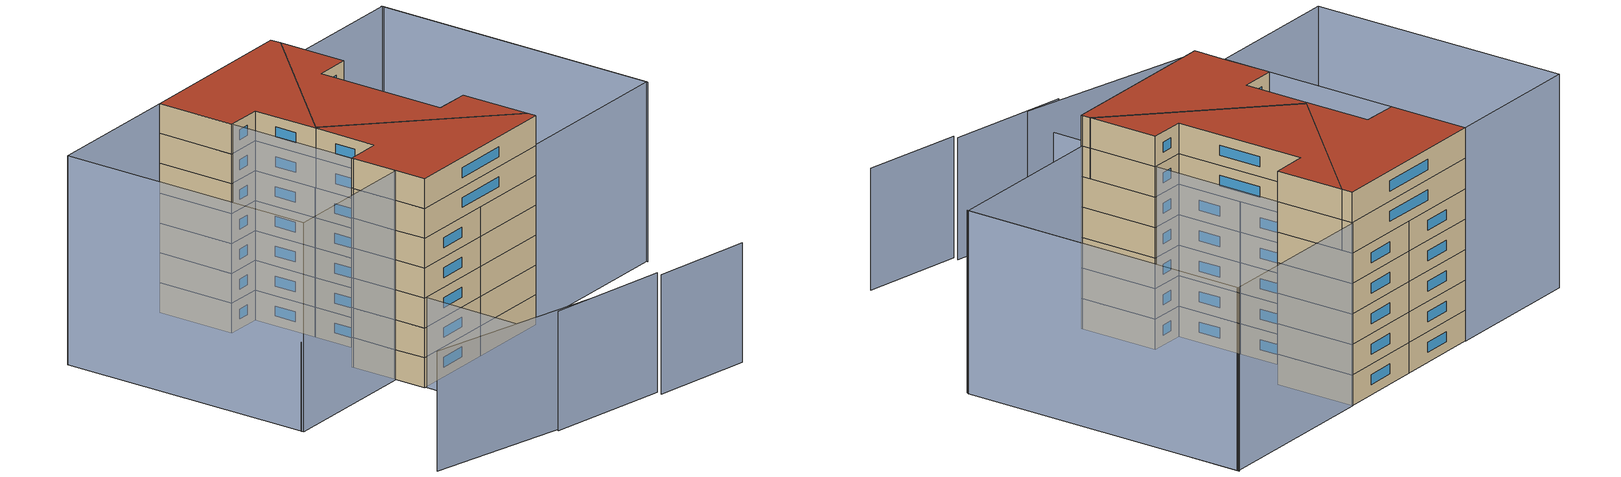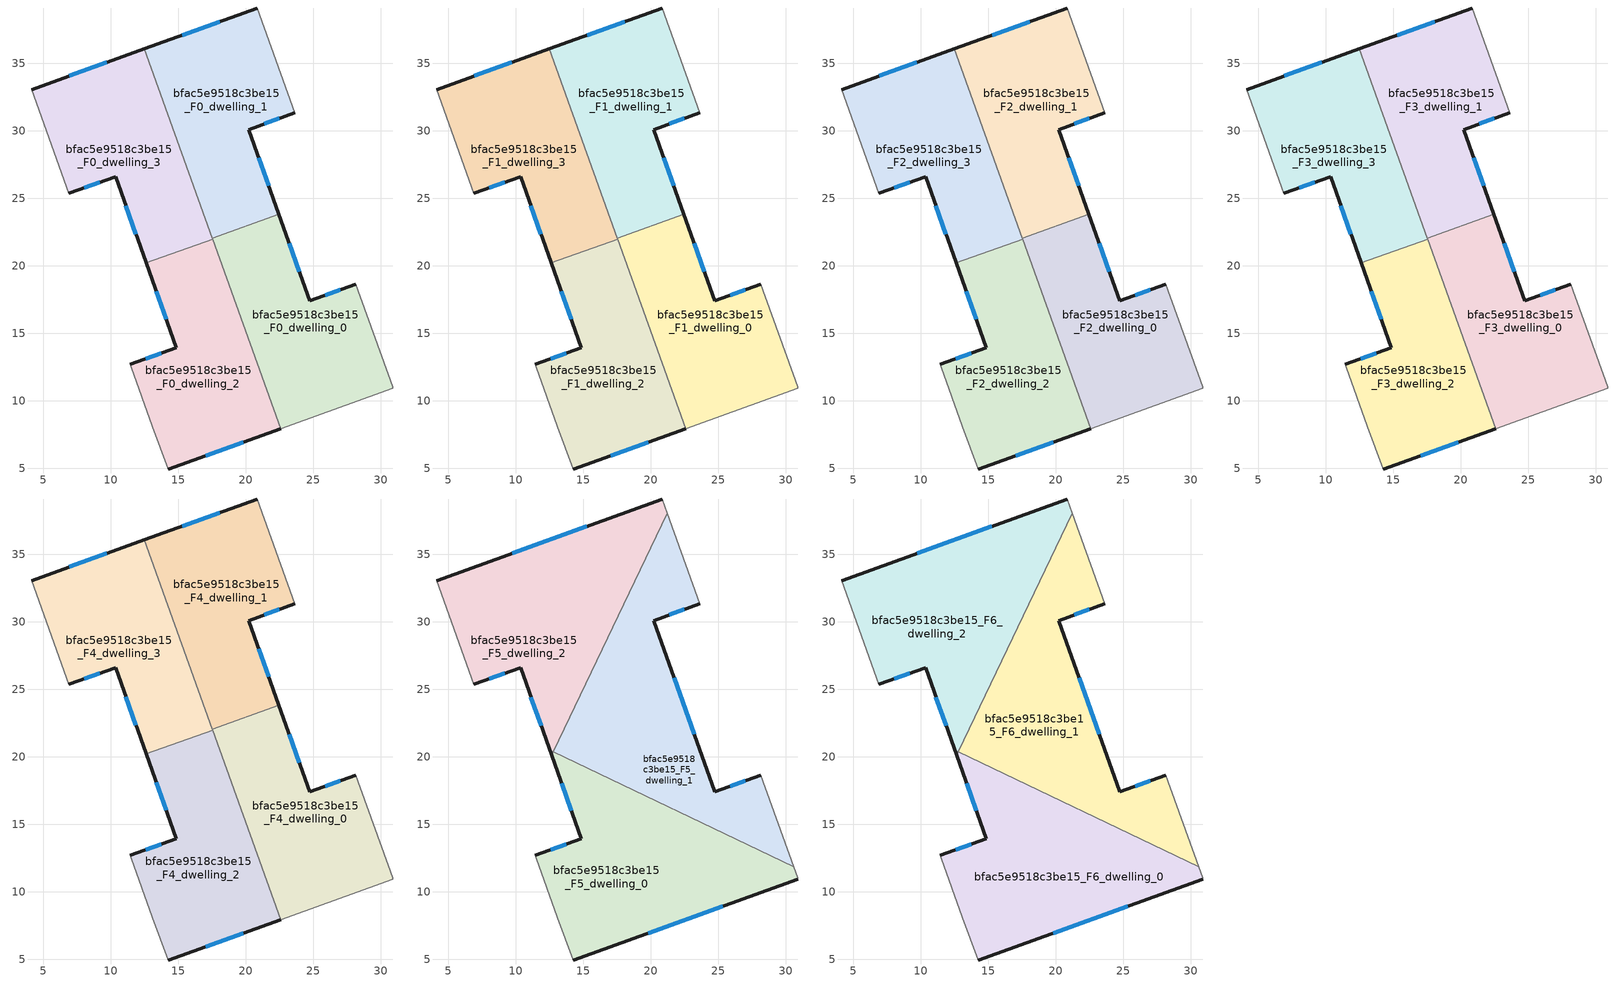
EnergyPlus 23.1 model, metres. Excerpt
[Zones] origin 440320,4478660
bfac5e9518c3be15_F0_dwelling_0
 floor ground (EU_floor_Construction): 28.16,18.62 30.88,11.05 30.9,10.92 22.59,7.94 17.53,22.05 22.47,23.82 24.75,17.43 z0
 wall outside (EU_wall_Construction): 28.16,18.62 24.75,17.43 22.47,23.82 z0:3
 wall adiabatic (EU_wall_Construction): 22.59,7.94 30.9,10.92 30.88,11.05 28.16,18.62 z0:3
 wall to bfac5e9518c3be15_F0_dwelling_1 (EU_wall_Construction): 22.47,23.82 17.53,22.05 z0:3
 wall to bfac5e9518c3be15_F0_dwelling_2 (EU_wall_Construction): 17.56,21.98 22.59,7.94 z0:3
 wall to bfac5e9518c3be15_F0_dwelling_3 (EU_wall_Construction): 17.53,22.05 17.56,21.98 z0:3
 window (EU_Window_Construction): 23.98,19.56 23.23,21.68 / 27.02,18.22 25.89,17.83 z1:2
bfac5e9518c3be15_F0_dwelling_1
 floor ground (EU_floor_Construction): 20.86,39.09 23.63,31.34 20.22,30.09 22.47,23.82 17.53,22.05 12.51,36.07 z0
 wall outside (EU_wall_Construction): 20.86,39.09 12.51,36.07 / 22.47,23.82 20.22,30.09 23.63,31.34 z0:3
 wall adiabatic (EU_wall_Construction): 23.63,31.34 20.86,39.09 z0:3
 wall to bfac5e9518c3be15_F0_dwelling_3 (EU_wall_Construction): 12.51,36.07 17.53,22.05 z0:3
 window (EU_Window_Construction): 18.07,38.08 15.3,37.08 / 21.36,30.51 22.49,30.93 / 21.72,25.92 20.97,28 z1:2
bfac5e9518c3be15_F0_dwelling_2
 floor ground (EU_floor_Construction): 17.56,21.99 22.59,7.94 14.27,4.96 13.1,8.13 11.54,12.48 11.47,12.7 14.87,13.94 12.64,20.22 z0
 wall outside (EU_wall_Construction): 12.64,20.22 14.87,13.94 11.47,12.7 / 14.27,4.96 22.59,7.94 z0:3
 wall adiabatic (EU_wall_Construction): 11.47,12.7 11.54,12.48 13.1,8.13 14.27,4.96 z0:3
 wall to bfac5e9518c3be15_F0_dwelling_3 (EU_wall_Construction): 17.56,21.99 12.64,20.22 z0:3
 window (EU_Window_Construction): 13.74,13.53 12.61,13.12 / 13.38,18.12 14.13,16.04 / 17.05,5.95 19.81,6.94 z1:2
bfac5e9518c3be15_F0_dwelling_3
 floor ground (EU_floor_Construction): 12.51,36.07 17.56,21.99 12.64,20.22 10.37,26.59 6.9,25.37 4.16,33.05 z0
 wall outside (EU_wall_Construction): 6.9,25.37 10.37,26.59 12.64,20.22 / 12.51,36.07 4.16,33.05 z0:3
 wall adiabatic (EU_wall_Construction): 4.16,33.05 6.9,25.37 z0:3
 window (EU_Window_Construction): 11.13,24.46 11.88,22.35 / 8.06,25.78 9.21,26.18 / 9.72,35.06 6.95,34.06 z1:2
bfac5e9518c3be15_F1_dwelling_0
 floor to bfac5e9518c3be15_F0_dwelling_0 (EU_floor_Construction): 28.16,18.62 30.88,11.05 30.9,10.92 22.59,7.94 17.53,22.05 22.47,23.82 24.75,17.43 z3
 wall outside (EU_wall_Construction): 28.16,18.62 24.75,17.43 22.47,23.82 z3:6
 wall adiabatic (EU_wall_Construction): 22.59,7.94 30.9,10.92 30.88,11.05 28.16,18.62 z3:6
 wall to bfac5e9518c3be15_F1_dwelling_1 (EU_wall_Construction): 22.47,23.82 17.53,22.05 z3:6
 wall to bfac5e9518c3be15_F1_dwelling_2 (EU_wall_Construction): 17.56,21.98 22.59,7.94 z3:6
 wall to bfac5e9518c3be15_F1_dwelling_3 (EU_wall_Construction): 17.53,22.05 17.56,21.98 z3:6
 window (EU_Window_Construction): 23.98,19.56 23.23,21.68 / 27.02,18.22 25.89,17.83 z4:5
bfac5e9518c3be15_F1_dwelling_1
 floor to bfac5e9518c3be15_F0_dwelling_1 (EU_floor_Construction): 20.86,39.09 23.63,31.34 20.22,30.09 22.47,23.82 17.53,22.05 12.51,36.07 z3
 wall outside (EU_wall_Construction): 20.86,39.09 12.51,36.07 / 22.47,23.82 20.22,30.09 23.63,31.34 z3:6
 wall adiabatic (EU_wall_Construction): 23.63,31.34 20.86,39.09 z3:6
 wall to bfac5e9518c3be15_F1_dwelling_3 (EU_wall_Construction): 12.51,36.07 17.53,22.05 z3:6
 window (EU_Window_Construction): 18.07,38.08 15.3,37.08 / 21.36,30.51 22.49,30.93 / 21.72,25.92 20.97,28 z4:5
bfac5e9518c3be15_F1_dwelling_2
 floor to bfac5e9518c3be15_F0_dwelling_2 (EU_floor_Construction): 17.56,21.99 22.59,7.94 14.27,4.96 13.1,8.13 11.54,12.48 11.47,12.7 14.87,13.94 12.64,20.22 z3
 wall outside (EU_wall_Construction): 12.64,20.22 14.87,13.94 11.47,12.7 / 14.27,4.96 22.59,7.94 z3:6
 wall adiabatic (EU_wall_Construction): 11.47,12.7 11.54,12.48 13.1,8.13 14.27,4.96 z3:6
 wall to bfac5e9518c3be15_F1_dwelling_3 (EU_wall_Construction): 17.56,21.99 12.64,20.22 z3:6
 window (EU_Window_Construction): 13.74,13.53 12.61,13.12 / 13.38,18.12 14.13,16.04 / 17.05,5.95 19.81,6.94 z4:5
bfac5e9518c3be15_F1_dwelling_3
 floor to bfac5e9518c3be15_F0_dwelling_3 (EU_floor_Construction): 12.51,36.07 17.56,21.99 12.64,20.22 10.37,26.59 6.9,25.37 4.16,33.05 z3
 wall outside (EU_wall_Construction): 6.9,25.37 10.37,26.59 12.64,20.22 / 12.51,36.07 4.16,33.05 z3:6
 wall adiabatic (EU_wall_Construction): 4.16,33.05 6.9,25.37 z3:6
 window (EU_Window_Construction): 11.13,24.46 11.88,22.35 / 8.06,25.78 9.21,26.18 / 9.72,35.06 6.95,34.06 z4:5
bfac5e9518c3be15_F2_dwelling_0
 floor to bfac5e9518c3be15_F1_dwelling_0 (EU_floor_Construction): 28.16,18.62 30.88,11.05 30.9,10.92 22.59,7.94 17.53,22.05 22.47,23.82 24.75,17.43 z6
 wall outside (EU_wall_Construction): 28.16,18.62 24.75,17.43 22.47,23.82 z6:9
 wall adiabatic (EU_wall_Construction): 22.59,7.94 30.9,10.92 30.88,11.05 28.16,18.62 z6:9
 wall to bfac5e9518c3be15_F2_dwelling_1 (EU_wall_Construction): 22.47,23.82 17.53,22.05 z6:9
 wall to bfac5e9518c3be15_F2_dwelling_2 (EU_wall_Construction): 17.56,21.98 22.59,7.94 z6:9
 wall to bfac5e9518c3be15_F2_dwelling_3 (EU_wall_Construction): 17.53,22.05 17.56,21.98 z6:9
 window (EU_Window_Construction): 23.98,19.56 23.23,21.68 / 27.02,18.22 25.89,17.83 z7:8
bfac5e9518c3be15_F2_dwelling_1
 floor to bfac5e9518c3be15_F1_dwelling_1 (EU_floor_Construction): 20.86,39.09 23.63,31.34 20.22,30.09 22.47,23.82 17.53,22.05 12.51,36.07 z6
 wall outside (EU_wall_Construction): 20.86,39.09 12.51,36.07 / 22.47,23.82 20.22,30.09 23.63,31.34 z6:9
 wall adiabatic (EU_wall_Construction): 23.63,31.34 20.86,39.09 z6:9
 wall to bfac5e9518c3be15_F2_dwelling_3 (EU_wall_Construction): 12.51,36.07 17.53,22.05 z6:9
 window (EU_Window_Construction): 18.07,38.08 15.3,37.08 / 21.36,30.51 22.49,30.93 / 21.72,25.92 20.97,28 z7:8
bfac5e9518c3be15_F2_dwelling_2
 floor to bfac5e9518c3be15_F1_dwelling_2 (EU_floor_Construction): 17.56,21.99 22.59,7.94 14.27,4.96 13.1,8.13 11.54,12.48 11.47,12.7 14.87,13.94 12.64,20.22 z6
 wall outside (EU_wall_Construction): 12.64,20.22 14.87,13.94 11.47,12.7 / 14.27,4.96 22.59,7.94 z6:9
 wall adiabatic (EU_wall_Construction): 11.47,12.7 11.54,12.48 13.1,8.13 14.27,4.96 z6:9
 wall to bfac5e9518c3be15_F2_dwelling_3 (EU_wall_Construction): 17.56,21.99 12.64,20.22 z6:9
 window (EU_Window_Construction): 13.74,13.53 12.61,13.12 / 13.38,18.12 14.13,16.04 / 17.05,5.95 19.81,6.94 z7:8
bfac5e9518c3be15_F2_dwelling_3
 floor to bfac5e9518c3be15_F1_dwelling_3 (EU_floor_Construction): 12.51,36.07 17.56,21.99 12.64,20.22 10.37,26.59 6.9,25.37 4.16,33.05 z6
 wall outside (EU_wall_Construction): 6.9,25.37 10.37,26.59 12.64,20.22 / 12.51,36.07 4.16,33.05 z6:9
 wall adiabatic (EU_wall_Construction): 4.16,33.05 6.9,25.37 z6:9
 window (EU_Window_Construction): 11.13,24.46 11.88,22.35 / 8.06,25.78 9.21,26.18 / 9.72,35.06 6.95,34.06 z7:8
bfac5e9518c3be15_F3_dwelling_0
 floor to bfac5e9518c3be15_F2_dwelling_0 (EU_floor_Construction): 28.16,18.62 30.88,11.05 30.9,10.92 22.59,7.94 17.53,22.05 22.47,23.82 24.75,17.43 z9
 wall outside (EU_wall_Construction): 28.16,18.62 24.75,17.43 22.47,23.82 z9:12
 wall adiabatic (EU_wall_Construction): 22.59,7.94 30.9,10.92 30.88,11.05 28.16,18.62 z9:12
 wall to bfac5e9518c3be15_F3_dwelling_1 (EU_wall_Construction): 22.47,23.82 17.53,22.05 z9:12
 wall to bfac5e9518c3be15_F3_dwelling_2 (EU_wall_Construction): 17.56,21.98 22.59,7.94 z9:12
 wall to bfac5e9518c3be15_F3_dwelling_3 (EU_wall_Construction): 17.53,22.05 17.56,21.98 z9:12
 window (EU_Window_Construction): 23.98,19.56 23.23,21.68 / 27.02,18.22 25.89,17.83 z10:11
bfac5e9518c3be15_F3_dwelling_1
 floor to bfac5e9518c3be15_F2_dwelling_1 (EU_floor_Construction): 20.86,39.09 23.63,31.34 20.22,30.09 22.47,23.82 17.53,22.05 12.51,36.07 z9
 wall outside (EU_wall_Construction): 20.86,39.09 12.51,36.07 / 22.47,23.82 20.22,30.09 23.63,31.34 z9:12
 wall adiabatic (EU_wall_Construction): 23.63,31.34 20.86,39.09 z9:12
 wall to bfac5e9518c3be15_F3_dwelling_3 (EU_wall_Construction): 12.51,36.07 17.53,22.05 z9:12
 window (EU_Window_Construction): 18.07,38.08 15.3,37.08 / 21.36,30.51 22.49,30.93 / 21.72,25.92 20.97,28 z10:11
bfac5e9518c3be15_F3_dwelling_2
 floor to bfac5e9518c3be15_F2_dwelling_2 (EU_floor_Construction): 17.56,21.99 22.59,7.94 14.27,4.96 13.1,8.13 11.54,12.48 11.47,12.7 14.87,13.94 12.64,20.22 z9
 wall outside (EU_wall_Construction): 12.64,20.22 14.87,13.94 11.47,12.7 / 14.27,4.96 22.59,7.94 z9:12
 wall adiabatic (EU_wall_Construction): 11.47,12.7 11.54,12.48 13.1,8.13 14.27,4.96 z9:12
 wall to bfac5e9518c3be15_F3_dwelling_3 (EU_wall_Construction): 17.56,21.99 12.64,20.22 z9:12
 window (EU_Window_Construction): 13.74,13.53 12.61,13.12 / 13.38,18.12 14.13,16.04 / 17.05,5.95 19.81,6.94 z10:11
bfac5e9518c3be15_F3_dwelling_3
 floor to bfac5e9518c3be15_F2_dwelling_3 (EU_floor_Construction): 12.51,36.07 17.56,21.99 12.64,20.22 10.37,26.59 6.9,25.37 4.16,33.05 z9
 wall outside (EU_wall_Construction): 6.9,25.37 10.37,26.59 12.64,20.22 / 12.51,36.07 4.16,33.05 z9:12
 wall adiabatic (EU_wall_Construction): 4.16,33.05 6.9,25.37 z9:12
 window (EU_Window_Construction): 11.13,24.46 11.88,22.35 / 8.06,25.78 9.21,26.18 / 9.72,35.06 6.95,34.06 z10:11
bfac5e9518c3be15_F4_dwelling_0
 floor to bfac5e9518c3be15_F3_dwelling_0 (EU_floor_Construction): 28.16,18.62 30.88,11.05 30.9,10.92 22.59,7.94 17.53,22.05 22.47,23.82 24.75,17.43 z12
 wall outside (EU_wall_Construction): 28.16,18.62 24.75,17.43 22.47,23.82 z12:15
 wall adiabatic (EU_wall_Construction): 22.59,7.94 30.9,10.92 30.88,11.05 28.16,18.62 z12:15
 wall to bfac5e9518c3be15_F4_dwelling_1 (EU_wall_Construction): 22.47,23.82 17.53,22.05 z12:15
 wall to bfac5e9518c3be15_F4_dwelling_2 (EU_wall_Construction): 17.56,21.98 22.59,7.94 z12:15
 wall to bfac5e9518c3be15_F4_dwelling_3 (EU_wall_Construction): 17.53,22.05 17.56,21.98 z12:15
 window (EU_Window_Construction): 23.98,19.56 23.23,21.68 / 27.02,18.22 25.89,17.83 z13:14
bfac5e9518c3be15_F4_dwelling_1
 floor to bfac5e9518c3be15_F3_dwelling_1 (EU_floor_Construction): 20.86,39.09 23.63,31.34 20.22,30.09 22.47,23.82 17.53,22.05 12.51,36.07 z12
 wall outside (EU_wall_Construction): 20.86,39.09 12.51,36.07 / 22.47,23.82 20.22,30.09 23.63,31.34 z12:15
 wall adiabatic (EU_wall_Construction): 23.63,31.34 20.86,39.09 z12:15
 wall to bfac5e9518c3be15_F4_dwelling_3 (EU_wall_Construction): 12.51,36.07 17.53,22.05 z12:15
 window (EU_Window_Construction): 18.07,38.08 15.3,37.08 / 21.36,30.51 22.49,30.93 / 21.72,25.92 20.97,28 z13:14
bfac5e9518c3be15_F4_dwelling_2
 floor to bfac5e9518c3be15_F3_dwelling_2 (EU_floor_Construction): 17.56,21.99 22.59,7.94 14.27,4.96 13.1,8.13 11.54,12.48 11.47,12.7 14.87,13.94 12.64,20.22 z12
 wall outside (EU_wall_Construction): 12.64,20.22 14.87,13.94 11.47,12.7 / 14.27,4.96 22.59,7.94 z12:15
 wall adiabatic (EU_wall_Construction): 11.47,12.7 11.54,12.48 13.1,8.13 14.27,4.96 z12:15
 wall to bfac5e9518c3be15_F4_dwelling_3 (EU_wall_Construction): 17.56,21.99 12.64,20.22 z12:15
 window (EU_Window_Construction): 13.74,13.53 12.61,13.12 / 13.38,18.12 14.13,16.04 / 17.05,5.95 19.81,6.94 z13:14
bfac5e9518c3be15_F4_dwelling_3
 floor to bfac5e9518c3be15_F3_dwelling_3 (EU_floor_Construction): 12.51,36.07 17.56,21.99 12.64,20.22 10.37,26.59 6.9,25.37 4.16,33.05 z12
 wall outside (EU_wall_Construction): 6.9,25.37 10.37,26.59 12.64,20.22 / 12.51,36.07 4.16,33.05 z12:15
 wall adiabatic (EU_wall_Construction): 4.16,33.05 6.9,25.37 z12:15
 window (EU_Window_Construction): 11.13,24.46 11.88,22.35 / 8.06,25.78 9.21,26.18 / 9.72,35.06 6.95,34.06 z13:14
 roof outside (EU_roof_Construction): 12.91,20.32 12.79,20.38 15.85,26.76 12.74,20.26 12.7,20.24 z15
bfac5e9518c3be15_F5_dwelling_0
 floor to bfac5e9518c3be15_F4_dwelling_2 (EU_floor_Construction): 19.24,17.29 22.59,7.94 14.27,4.96 13.1,8.13 11.54,12.48 11.47,12.7 14.87,13.94 12.67,20.12 12.74,20.26 12.91,20.32 z15
 floor to bfac5e9518c3be15_F4_dwelling_0 (EU_floor_Construction): 30.59,11.86 30.88,11.05 30.9,10.92 22.59,7.94 19.24,17.29 z15
 wall outside (EU_wall_Construction): 14.27,4.96 30.9,10.92 / 12.67,20.12 14.87,13.94 11.47,12.7 z15:18
 wall adiabatic (EU_wall_Construction): 11.47,12.7 11.54,12.48 13.1,8.13 14.27,4.96 / 30.9,10.92 30.88,11.05 30.59,11.86 z15:18
 wall to bfac5e9518c3be15_F5_dwelling_1 (EU_wall_Construction): 30.59,11.86 12.79,20.38 z15:18
 wall to bfac5e9518c3be15_F5_dwelling_2 (EU_wall_Construction): 12.79,20.37 12.67,20.12 z15:18
 window (EU_Window_Construction): 19.83,6.95 25.34,8.92 / 13.74,13.53 12.61,13.12 / 13.41,18.06 14.14,16.01 z16:17
bfac5e9518c3be15_F5_dwelling_1
 floor to bfac5e9518c3be15_F4_dwelling_0 (EU_floor_Construction): 28.16,18.62 30.59,11.86 19.24,17.29 17.53,22.05 22.46,23.82 24.75,17.43 z15
 floor to bfac5e9518c3be15_F4_dwelling_1 (EU_floor_Construction): 21.24,38.02 23.63,31.34 20.22,30.09 22.46,23.82 17.53,22.05 15.85,26.76 z15
 floor to bfac5e9518c3be15_F4_dwelling_3 (EU_floor_Construction): 15.85,26.76 17.56,21.98 12.91,20.32 12.79,20.38 z15
 floor to bfac5e9518c3be15_F4_dwelling_2 (EU_floor_Construction): 17.56,21.98 19.24,17.29 12.91,20.32 z15
 wall outside (EU_wall_Construction): 28.16,18.62 24.75,17.43 20.22,30.09 23.63,31.34 z15:18
 wall adiabatic (EU_wall_Construction): 30.59,11.86 28.16,18.62 / 23.63,31.34 21.24,38.02 z15:18
 wall to bfac5e9518c3be15_F5_dwelling_2 (EU_wall_Construction): 21.24,38.02 12.79,20.38 z15:18
 window (EU_Window_Construction): 27.02,18.22 25.89,17.83 / 21.36,30.51 22.49,30.93 / 23.23,21.66 21.74,25.86 z16:17
bfac5e9518c3be15_F5_dwelling_2
 floor to bfac5e9518c3be15_F4_dwelling_1 (EU_floor_Construction): 20.86,39.09 21.24,38.02 15.85,26.76 12.51,36.07 z15
 floor to bfac5e9518c3be15_F4_dwelling_3 (EU_floor_Construction): 12.51,36.07 15.85,26.76 12.74,20.26 12.64,20.22 10.37,26.59 6.9,25.37 4.16,33.05 z15
 wall outside (EU_wall_Construction): 6.9,25.37 10.37,26.59 12.67,20.12 / 20.86,39.09 4.16,33.05 z15:18
 wall adiabatic (EU_wall_Construction): 4.16,33.05 6.9,25.37 / 21.24,38.02 20.86,39.09 z15:18
 window (EU_Window_Construction): 8.06,25.78 9.21,26.18 / 15.27,37.07 9.74,35.07 / 11.14,24.43 11.9,22.28 z16:17
bfac5e9518c3be15_F6_dwelling_0
 floor to bfac5e9518c3be15_F5_dwelling_0 (EU_floor_Construction): 30.59,11.86 30.88,11.05 30.9,10.92 14.27,4.96 13.1,8.13 11.54,12.48 11.47,12.7 14.87,13.94 12.67,20.12 12.79,20.38 z18
 wall outside (EU_wall_Construction): 14.27,4.96 30.9,10.92 / 12.67,20.12 14.87,13.94 11.47,12.7 z18:21
 wall adiabatic (EU_wall_Construction): 11.47,12.7 11.54,12.48 13.1,8.13 14.27,4.96 / 30.9,10.92 30.88,11.05 30.59,11.86 z18:21
 wall to bfac5e9518c3be15_F6_dwelling_1 (EU_wall_Construction): 30.59,11.86 12.79,20.38 z18:21
 wall to bfac5e9518c3be15_F6_dwelling_2 (EU_wall_Construction): 12.79,20.37 12.67,20.12 z18:21
 window (EU_Window_Construction): 19.83,6.95 25.34,8.92 / 13.74,13.53 12.61,13.12 / 13.41,18.06 14.14,16.01 z19:20
 roof outside (EU_roof_Construction): 30.9,10.92 30.88,11.05 30.59,11.86 12.79,20.38 12.67,20.12 14.87,13.94 11.47,12.7 11.54,12.48 13.1,8.13 14.27,4.96 z21
bfac5e9518c3be15_F6_dwelling_1
 floor to bfac5e9518c3be15_F5_dwelling_1 (EU_floor_Construction): 21.24,38.02 23.63,31.34 20.22,30.09 24.75,17.43 28.16,18.62 30.59,11.86 12.79,20.38 z18
 wall outside (EU_wall_Construction): 28.16,18.62 24.75,17.43 20.22,30.09 23.63,31.34 z18:21
 wall adiabatic (EU_wall_Construction): 30.59,11.86 28.16,18.62 / 23.63,31.34 21.24,38.02 z18:21
 wall to bfac5e9518c3be15_F6_dwelling_2 (EU_wall_Construction): 21.24,38.02 12.79,20.38 z18:21
 window (EU_Window_Construction): 27.02,18.22 25.89,17.83 / 21.36,30.51 22.49,30.93 / 23.23,21.66 21.74,25.86 z19:20
 roof outside (EU_roof_Construction): 30.59,11.86 28.16,18.62 24.75,17.43 20.22,30.09 23.63,31.34 21.24,38.02 12.79,20.38 z21
bfac5e9518c3be15_F6_dwelling_2
 floor to bfac5e9518c3be15_F5_dwelling_2 (EU_floor_Construction): 20.86,39.09 21.24,38.02 12.67,20.12 10.37,26.59 6.9,25.37 4.16,33.05 z18
 wall outside (EU_wall_Construction): 6.9,25.37 10.37,26.59 12.67,20.12 / 20.86,39.09 4.16,33.05 z18:21
 wall adiabatic (EU_wall_Construction): 4.16,33.05 6.9,25.37 / 21.24,38.02 20.86,39.09 z18:21
 window (EU_Window_Construction): 8.06,25.78 9.21,26.18 / 15.27,37.07 9.74,35.07 / 11.14,24.43 11.9,22.28 z19:20
 roof outside (EU_roof_Construction): 12.67,20.12 21.24,38.02 20.86,39.09 4.16,33.05 6.9,25.37 10.37,26.59 z21
shading: 18.69,-10.11 31.19,-8.12 / 31.24,-8.68 41.52,-7.03 / 4.28,-11.29 22.57,-9.45 z0:12; -0.76,3.37 13.33,8.21 / 13.33,8.21 19.51,-9.8 z0:9; 4.16,33.06 13.13,8.04 / 13.13,8.04 -0.66,3.1 / -0.66,3.1 -9.63,28.12 / -9.63,28.12 4.16,33.06 z0:21; 47.61,16.85 37.61,45.25 / 47.65,17.02 30.84,11.04 / 30.84,11.04 20.83,39.16 / 20.83,39.16 37.64,45.14 / 37.64,45.14 47.65,17.02 z0:18
[Building]
EU S2 Campaign: North Axis=0; Terrain=City; Solar Distribution=FullExterior
[Site:Location]
Madrid: Latitude=40.5; Longitude=-3.5; Time Zone=1; Elevation=609
[SizingPeriod:WeatherFileDays]
AnnualSizingPeriod: Begin Month=1; Begin Day of Month=1; End Month=12; End Day of Month=31; Day of Week for Start Day=Monday; Use Weather File Daylight Saving Period=No; Use Weather File Rain and Snow Indicators=No
[MATERIAL]
EU_InternalMass_Material: Roughness=MediumRough; Thickness=0.1; Conductivity=1; Density=1800; Specific Heat=900; Thermal Absorptance=0.9; Solar Absorptance=0.7; Visible Absorptance=0.7
[MATERIAL:NOMASS] Roughness=MediumRough; Thermal Absorptance=0.9; Solar Absorptance=0.7; Visible Absorptance=0.7
Name | Thermal Resistance
EU_wall_NoMass | 0.459673
EU_roof_NoMass | 0.495815
EU_floor_NoMass | 0.788942
[WINDOWMATERIAL:SIMPLEGLAZINGSYSTEM]
EU_Window_SimpleGlazing: UFactor=4.26103; Solar Heat Gain Coefficient=0.85; Visible Transmittance=0.85
[CONSTRUCTION]
EU_wall_Construction: EU_wall_NoMass
EU_roof_Construction: EU_roof_NoMass
EU_floor_Construction: EU_floor_NoMass
EU_InternalMass_Construction: EU_InternalMass_Material
EU_Window_Construction: EU_Window_SimpleGlazing
[ZONE] Type=1; Multiplier=1; Ceiling Height=autocalculate; Floor Area=autocalculate; Part of Total Floor Area=Yes
Name | Volume
bfac5e9518c3be15_F0_dwelling_0; bfac5e9518c3be15_F1_dwelling_0; bfac5e9518c3be15_F2_dwelling_0; bfac5e9518c3be15_F3_dwelling_0; bfac5e9518c3be15_F4_dwelling_0 | 324.18
bfac5e9518c3be15_F5_dwelling_0; bfac5e9518c3be15_F6_dwelling_0 | 432.211
bfac5e9518c3be15_F0_dwelling_1; bfac5e9518c3be15_F1_dwelling_1; bfac5e9518c3be15_F2_dwelling_1; bfac5e9518c3be15_F3_dwelling_1; bfac5e9518c3be15_F4_dwelling_1 | 324.165
bfac5e9518c3be15_F5_dwelling_1; bfac5e9518c3be15_F6_dwelling_1 | 432.279
bfac5e9518c3be15_F0_dwelling_2; bfac5e9518c3be15_F1_dwelling_2; bfac5e9518c3be15_F2_dwelling_2; bfac5e9518c3be15_F3_dwelling_2; bfac5e9518c3be15_F4_dwelling_2 | 324.193
bfac5e9518c3be15_F5_dwelling_2; bfac5e9518c3be15_F6_dwelling_2 | 432.219
bfac5e9518c3be15_F0_dwelling_3; bfac5e9518c3be15_F1_dwelling_3; bfac5e9518c3be15_F2_dwelling_3; bfac5e9518c3be15_F3_dwelling_3; bfac5e9518c3be15_F4_dwelling_3 | 324.197
[INTERNALMASS] Construction=EU_InternalMass_Construction
Name | Zone or ZoneList | Surface Area
bfac5e9518c3be15_F0_dwelling_0_EU_InternalMass | bfac5e9518c3be15_F0_dwelling_0 | 108.059
bfac5e9518c3be15_F0_dwelling_1_EU_InternalMass | bfac5e9518c3be15_F0_dwelling_1 | 108.055
bfac5e9518c3be15_F0_dwelling_2_EU_InternalMass | bfac5e9518c3be15_F0_dwelling_2 | 108.064
bfac5e9518c3be15_F0_dwelling_3_EU_InternalMass | bfac5e9518c3be15_F0_dwelling_3 | 108.064
bfac5e9518c3be15_F1_dwelling_0_EU_InternalMass | bfac5e9518c3be15_F1_dwelling_0 | 108.059
bfac5e9518c3be15_F1_dwelling_1_EU_InternalMass | bfac5e9518c3be15_F1_dwelling_1 | 108.055
bfac5e9518c3be15_F1_dwelling_2_EU_InternalMass | bfac5e9518c3be15_F1_dwelling_2 | 108.064
bfac5e9518c3be15_F1_dwelling_3_EU_InternalMass | bfac5e9518c3be15_F1_dwelling_3 | 108.064
bfac5e9518c3be15_F2_dwelling_0_EU_InternalMass | bfac5e9518c3be15_F2_dwelling_0 | 108.059
bfac5e9518c3be15_F2_dwelling_1_EU_InternalMass | bfac5e9518c3be15_F2_dwelling_1 | 108.055
bfac5e9518c3be15_F2_dwelling_2_EU_InternalMass | bfac5e9518c3be15_F2_dwelling_2 | 108.064
bfac5e9518c3be15_F2_dwelling_3_EU_InternalMass | bfac5e9518c3be15_F2_dwelling_3 | 108.064
bfac5e9518c3be15_F3_dwelling_0_EU_InternalMass | bfac5e9518c3be15_F3_dwelling_0 | 108.059
bfac5e9518c3be15_F3_dwelling_1_EU_InternalMass | bfac5e9518c3be15_F3_dwelling_1 | 108.055
bfac5e9518c3be15_F3_dwelling_2_EU_InternalMass | bfac5e9518c3be15_F3_dwelling_2 | 108.064
bfac5e9518c3be15_F3_dwelling_3_EU_InternalMass | bfac5e9518c3be15_F3_dwelling_3 | 108.064
bfac5e9518c3be15_F4_dwelling_0_EU_InternalMass | bfac5e9518c3be15_F4_dwelling_0 | 108.059
bfac5e9518c3be15_F4_dwelling_1_EU_InternalMass | bfac5e9518c3be15_F4_dwelling_1 | 108.055
bfac5e9518c3be15_F4_dwelling_2_EU_InternalMass | bfac5e9518c3be15_F4_dwelling_2 | 108.064
bfac5e9518c3be15_F4_dwelling_3_EU_InternalMass | bfac5e9518c3be15_F4_dwelling_3 | 108.064
bfac5e9518c3be15_F5_dwelling_0_EU_InternalMass | bfac5e9518c3be15_F5_dwelling_0 | 144.07
bfac5e9518c3be15_F5_dwelling_1_EU_InternalMass | bfac5e9518c3be15_F5_dwelling_1 | 144.094
bfac5e9518c3be15_F5_dwelling_2_EU_InternalMass | bfac5e9518c3be15_F5_dwelling_2 | 144.073
bfac5e9518c3be15_F6_dwelling_0_EU_InternalMass | bfac5e9518c3be15_F6_dwelling_0 | 144.07
bfac5e9518c3be15_F6_dwelling_1_EU_InternalMass | bfac5e9518c3be15_F6_dwelling_1 | 144.094
bfac5e9518c3be15_F6_dwelling_2_EU_InternalMass | bfac5e9518c3be15_F6_dwelling_2 | 144.073
[OTHEREQUIPMENT] Fuel Type=Electricity; Design Level Calculation Method=Watts/Area; Power per Zone Floor Area=1; Fraction Latent=0; Fraction Radiant=0; Fraction Lost=0; Carbon Dioxide Generation Rate=0; EndUse Subcategory=EU_Step8_InternalGains
Name | Zone or ZoneList or Space or SpaceList | Schedule
EU_Step8_InternalGain_bfac5e9518c3be15_F0_dwelling_0_f000 | bfac5e9518c3be15_F0_dwelling_0 | EU_Step8_GainSchedule_bfac5e9518c3be15_F0_dwelling_0_f000
EU_Step8_InternalGain_bfac5e9518c3be15_F0_dwelling_1_f000 | bfac5e9518c3be15_F0_dwelling_1 | EU_Step8_GainSchedule_bfac5e9518c3be15_F0_dwelling_1_f000
EU_Step8_InternalGain_bfac5e9518c3be15_F0_dwelling_2_f000 | bfac5e9518c3be15_F0_dwelling_2 | EU_Step8_GainSchedule_bfac5e9518c3be15_F0_dwelling_2_f000
EU_Step8_InternalGain_bfac5e9518c3be15_F0_dwelling_3_f000 | bfac5e9518c3be15_F0_dwelling_3 | EU_Step8_GainSchedule_bfac5e9518c3be15_F0_dwelling_3_f000
EU_Step8_InternalGain_bfac5e9518c3be15_F1_dwelling_0_f000 | bfac5e9518c3be15_F1_dwelling_0 | EU_Step8_GainSchedule_bfac5e9518c3be15_F1_dwelling_0_f000
EU_Step8_InternalGain_bfac5e9518c3be15_F1_dwelling_1_f000 | bfac5e9518c3be15_F1_dwelling_1 | EU_Step8_GainSchedule_bfac5e9518c3be15_F1_dwelling_1_f000
EU_Step8_InternalGain_bfac5e9518c3be15_F1_dwelling_2_f000 | bfac5e9518c3be15_F1_dwelling_2 | EU_Step8_GainSchedule_bfac5e9518c3be15_F1_dwelling_2_f000
EU_Step8_InternalGain_bfac5e9518c3be15_F1_dwelling_3_f000 | bfac5e9518c3be15_F1_dwelling_3 | EU_Step8_GainSchedule_bfac5e9518c3be15_F1_dwelling_3_f000
EU_Step8_InternalGain_bfac5e9518c3be15_F2_dwelling_0_f000 | bfac5e9518c3be15_F2_dwelling_0 | EU_Step8_GainSchedule_bfac5e9518c3be15_F2_dwelling_0_f000
EU_Step8_InternalGain_bfac5e9518c3be15_F2_dwelling_1_f000 | bfac5e9518c3be15_F2_dwelling_1 | EU_Step8_GainSchedule_bfac5e9518c3be15_F2_dwelling_1_f000
EU_Step8_InternalGain_bfac5e9518c3be15_F2_dwelling_2_f000 | bfac5e9518c3be15_F2_dwelling_2 | EU_Step8_GainSchedule_bfac5e9518c3be15_F2_dwelling_2_f000
EU_Step8_InternalGain_bfac5e9518c3be15_F2_dwelling_3_f000 | bfac5e9518c3be15_F2_dwelling_3 | EU_Step8_GainSchedule_bfac5e9518c3be15_F2_dwelling_3_f000
EU_Step8_InternalGain_bfac5e9518c3be15_F3_dwelling_0_f000 | bfac5e9518c3be15_F3_dwelling_0 | EU_Step8_GainSchedule_bfac5e9518c3be15_F3_dwelling_0_f000
EU_Step8_InternalGain_bfac5e9518c3be15_F3_dwelling_1_f000 | bfac5e9518c3be15_F3_dwelling_1 | EU_Step8_GainSchedule_bfac5e9518c3be15_F3_dwelling_1_f000
EU_Step8_InternalGain_bfac5e9518c3be15_F3_dwelling_2_f000 | bfac5e9518c3be15_F3_dwelling_2 | EU_Step8_GainSchedule_bfac5e9518c3be15_F3_dwelling_2_f000
EU_Step8_InternalGain_bfac5e9518c3be15_F3_dwelling_3_f000 | bfac5e9518c3be15_F3_dwelling_3 | EU_Step8_GainSchedule_bfac5e9518c3be15_F3_dwelling_3_f000
EU_Step8_InternalGain_bfac5e9518c3be15_F4_dwelling_0_f000 | bfac5e9518c3be15_F4_dwelling_0 | EU_Step8_GainSchedule_bfac5e9518c3be15_F4_dwelling_0_f000
EU_Step8_InternalGain_bfac5e9518c3be15_F4_dwelling_1_f000 | bfac5e9518c3be15_F4_dwelling_1 | EU_Step8_GainSchedule_bfac5e9518c3be15_F4_dwelling_1_f000
EU_Step8_InternalGain_bfac5e9518c3be15_F4_dwelling_2_f000 | bfac5e9518c3be15_F4_dwelling_2 | EU_Step8_GainSchedule_bfac5e9518c3be15_F4_dwelling_2_f000
EU_Step8_InternalGain_bfac5e9518c3be15_F4_dwelling_3_f000 | bfac5e9518c3be15_F4_dwelling_3 | EU_Step8_GainSchedule_bfac5e9518c3be15_F4_dwelling_3_f000
EU_Step8_InternalGain_bfac5e9518c3be15_F5_dwelling_0_f000 | bfac5e9518c3be15_F5_dwelling_0 | EU_Step8_GainSchedule_bfac5e9518c3be15_F5_dwelling_0_f000
EU_Step8_InternalGain_bfac5e9518c3be15_F5_dwelling_1_f000 | bfac5e9518c3be15_F5_dwelling_1 | EU_Step8_GainSchedule_bfac5e9518c3be15_F5_dwelling_1_f000
EU_Step8_InternalGain_bfac5e9518c3be15_F5_dwelling_2_f000 | bfac5e9518c3be15_F5_dwelling_2 | EU_Step8_GainSchedule_bfac5e9518c3be15_F5_dwelling_2_f000
EU_Step8_InternalGain_bfac5e9518c3be15_F6_dwelling_0_f000 | bfac5e9518c3be15_F6_dwelling_0 | EU_Step8_GainSchedule_bfac5e9518c3be15_F6_dwelling_0_f000
EU_Step8_InternalGain_bfac5e9518c3be15_F6_dwelling_1_f000 | bfac5e9518c3be15_F6_dwelling_1 | EU_Step8_GainSchedule_bfac5e9518c3be15_F6_dwelling_1_f000
EU_Step8_InternalGain_bfac5e9518c3be15_F6_dwelling_2_f000 | bfac5e9518c3be15_F6_dwelling_2 | EU_Step8_GainSchedule_bfac5e9518c3be15_F6_dwelling_2_f000
[ZONEVENTILATION:DESIGNFLOWRATE] Schedule=EU_AlwaysOn; Design Flow Rate Calculation Method=AirChanges/Hour; Air Changes per Hour=0.719161; Ventilation Type=Natural; Fan Pressure Rise=0; Fan Total Efficiency=1; Constant Term Coefficient=1; Temperature Term Coefficient=0; Velocity Term Coefficient=0; Velocity Squared Term Coefficient=0; Minimum Indoor Temperature=-100; Maximum Indoor Temperature=100; Delta Temperature=-100; Minimum Outdoor Temperature=-100; Maximum Outdoor Temperature=100; Maximum Wind Speed=40
Name | Zone or ZoneList or Space or SpaceList
EU_ConstantAir_bfac5e9518c3be15_F0_dwelling_0 | bfac5e9518c3be15_F0_dwelling_0
EU_ConstantAir_bfac5e9518c3be15_F0_dwelling_1 | bfac5e9518c3be15_F0_dwelling_1
EU_ConstantAir_bfac5e9518c3be15_F0_dwelling_2 | bfac5e9518c3be15_F0_dwelling_2
EU_ConstantAir_bfac5e9518c3be15_F0_dwelling_3 | bfac5e9518c3be15_F0_dwelling_3
EU_ConstantAir_bfac5e9518c3be15_F1_dwelling_0 | bfac5e9518c3be15_F1_dwelling_0
EU_ConstantAir_bfac5e9518c3be15_F1_dwelling_1 | bfac5e9518c3be15_F1_dwelling_1
EU_ConstantAir_bfac5e9518c3be15_F1_dwelling_2 | bfac5e9518c3be15_F1_dwelling_2
EU_ConstantAir_bfac5e9518c3be15_F1_dwelling_3 | bfac5e9518c3be15_F1_dwelling_3
EU_ConstantAir_bfac5e9518c3be15_F2_dwelling_0 | bfac5e9518c3be15_F2_dwelling_0
EU_ConstantAir_bfac5e9518c3be15_F2_dwelling_1 | bfac5e9518c3be15_F2_dwelling_1
EU_ConstantAir_bfac5e9518c3be15_F2_dwelling_2 | bfac5e9518c3be15_F2_dwelling_2
EU_ConstantAir_bfac5e9518c3be15_F2_dwelling_3 | bfac5e9518c3be15_F2_dwelling_3
EU_ConstantAir_bfac5e9518c3be15_F3_dwelling_0 | bfac5e9518c3be15_F3_dwelling_0
EU_ConstantAir_bfac5e9518c3be15_F3_dwelling_1 | bfac5e9518c3be15_F3_dwelling_1
EU_ConstantAir_bfac5e9518c3be15_F3_dwelling_2 | bfac5e9518c3be15_F3_dwelling_2
EU_ConstantAir_bfac5e9518c3be15_F3_dwelling_3 | bfac5e9518c3be15_F3_dwelling_3
EU_ConstantAir_bfac5e9518c3be15_F4_dwelling_0 | bfac5e9518c3be15_F4_dwelling_0
EU_ConstantAir_bfac5e9518c3be15_F4_dwelling_1 | bfac5e9518c3be15_F4_dwelling_1
EU_ConstantAir_bfac5e9518c3be15_F4_dwelling_2 | bfac5e9518c3be15_F4_dwelling_2
EU_ConstantAir_bfac5e9518c3be15_F4_dwelling_3 | bfac5e9518c3be15_F4_dwelling_3
EU_ConstantAir_bfac5e9518c3be15_F5_dwelling_0 | bfac5e9518c3be15_F5_dwelling_0
EU_ConstantAir_bfac5e9518c3be15_F5_dwelling_1 | bfac5e9518c3be15_F5_dwelling_1
EU_ConstantAir_bfac5e9518c3be15_F5_dwelling_2 | bfac5e9518c3be15_F5_dwelling_2
EU_ConstantAir_bfac5e9518c3be15_F6_dwelling_0 | bfac5e9518c3be15_F6_dwelling_0
EU_ConstantAir_bfac5e9518c3be15_F6_dwelling_1 | bfac5e9518c3be15_F6_dwelling_1
EU_ConstantAir_bfac5e9518c3be15_F6_dwelling_2 | bfac5e9518c3be15_F6_dwelling_2
[HVACTEMPLATE:THERMOSTAT] Constant Heating Setpoint=20; Constant Cooling Setpoint=50
EU_HeatOnly_bfac5e9518c3be15_F0_dwelling_0; EU_HeatOnly_bfac5e9518c3be15_F0_dwelling_1; EU_HeatOnly_bfac5e9518c3be15_F0_dwelling_2; EU_HeatOnly_bfac5e9518c3be15_F0_dwelling_3; EU_HeatOnly_bfac5e9518c3be15_F1_dwelling_0; EU_HeatOnly_bfac5e9518c3be15_F1_dwelling_1; EU_HeatOnly_bfac5e9518c3be15_F1_dwelling_2; EU_HeatOnly_bfac5e9518c3be15_F1_dwelling_3; EU_HeatOnly_bfac5e9518c3be15_F2_dwelling_0; EU_HeatOnly_bfac5e9518c3be15_F2_dwelling_1; EU_HeatOnly_bfac5e9518c3be15_F2_dwelling_2; EU_HeatOnly_bfac5e9518c3be15_F2_dwelling_3; EU_HeatOnly_bfac5e9518c3be15_F3_dwelling_0; EU_HeatOnly_bfac5e9518c3be15_F3_dwelling_1; EU_HeatOnly_bfac5e9518c3be15_F3_dwelling_2; EU_HeatOnly_bfac5e9518c3be15_F3_dwelling_3; EU_HeatOnly_bfac5e9518c3be15_F4_dwelling_0; EU_HeatOnly_bfac5e9518c3be15_F4_dwelling_1; EU_HeatOnly_bfac5e9518c3be15_F4_dwelling_2; EU_HeatOnly_bfac5e9518c3be15_F4_dwelling_3; EU_HeatOnly_bfac5e9518c3be15_F5_dwelling_0; EU_HeatOnly_bfac5e9518c3be15_F5_dwelling_1; EU_HeatOnly_bfac5e9518c3be15_F5_dwelling_2; EU_HeatOnly_bfac5e9518c3be15_F6_dwelling_0; EU_HeatOnly_bfac5e9518c3be15_F6_dwelling_1; EU_HeatOnly_bfac5e9518c3be15_F6_dwelling_2
[HVACTEMPLATE:ZONE:IDEALLOADSAIRSYSTEM] System Availability Schedule=EU_AlwaysOn; Maximum Heating Supply Air Temperature=50; Minimum Cooling Supply Air Temperature=13; Maximum Heating Supply Air Humidity Ratio=0.0156; Minimum Cooling Supply Air Humidity Ratio=0.0077; Heating Limit=NoLimit; Cooling Limit=NoLimit; Heating Availability Schedule=EU_AlwaysOn; Cooling Availability Schedule=EU_CoolingOff; Dehumidification Control Type=ConstantSensibleHeatRatio; Cooling Sensible Heat Ratio=0.7; Dehumidification Setpoint=60; Humidification Control Type=None; Humidification Setpoint=30; Outdoor Air Method=None; Outdoor Air Flow Rate per Person=0.00944; Outdoor Air Flow Rate per Zone Floor Area=0; Outdoor Air Flow Rate per Zone=0; Demand Controlled Ventilation Type=None; Outdoor Air Economizer Type=NoEconomizer; Heat Recovery Type=None; Sensible Heat Recovery Effectiveness=0.7; Latent Heat Recovery Effectiveness=0.65
Name | Template Thermostat
bfac5e9518c3be15_F0_dwelling_0 | EU_HeatOnly_bfac5e9518c3be15_F0_dwelling_0
bfac5e9518c3be15_F0_dwelling_1 | EU_HeatOnly_bfac5e9518c3be15_F0_dwelling_1
bfac5e9518c3be15_F0_dwelling_2 | EU_HeatOnly_bfac5e9518c3be15_F0_dwelling_2
bfac5e9518c3be15_F0_dwelling_3 | EU_HeatOnly_bfac5e9518c3be15_F0_dwelling_3
bfac5e9518c3be15_F1_dwelling_0 | EU_HeatOnly_bfac5e9518c3be15_F1_dwelling_0
bfac5e9518c3be15_F1_dwelling_1 | EU_HeatOnly_bfac5e9518c3be15_F1_dwelling_1
bfac5e9518c3be15_F1_dwelling_2 | EU_HeatOnly_bfac5e9518c3be15_F1_dwelling_2
bfac5e9518c3be15_F1_dwelling_3 | EU_HeatOnly_bfac5e9518c3be15_F1_dwelling_3
bfac5e9518c3be15_F2_dwelling_0 | EU_HeatOnly_bfac5e9518c3be15_F2_dwelling_0
bfac5e9518c3be15_F2_dwelling_1 | EU_HeatOnly_bfac5e9518c3be15_F2_dwelling_1
bfac5e9518c3be15_F2_dwelling_2 | EU_HeatOnly_bfac5e9518c3be15_F2_dwelling_2
bfac5e9518c3be15_F2_dwelling_3 | EU_HeatOnly_bfac5e9518c3be15_F2_dwelling_3
bfac5e9518c3be15_F3_dwelling_0 | EU_HeatOnly_bfac5e9518c3be15_F3_dwelling_0
bfac5e9518c3be15_F3_dwelling_1 | EU_HeatOnly_bfac5e9518c3be15_F3_dwelling_1
bfac5e9518c3be15_F3_dwelling_2 | EU_HeatOnly_bfac5e9518c3be15_F3_dwelling_2
bfac5e9518c3be15_F3_dwelling_3 | EU_HeatOnly_bfac5e9518c3be15_F3_dwelling_3
bfac5e9518c3be15_F4_dwelling_0 | EU_HeatOnly_bfac5e9518c3be15_F4_dwelling_0
bfac5e9518c3be15_F4_dwelling_1 | EU_HeatOnly_bfac5e9518c3be15_F4_dwelling_1
bfac5e9518c3be15_F4_dwelling_2 | EU_HeatOnly_bfac5e9518c3be15_F4_dwelling_2
bfac5e9518c3be15_F4_dwelling_3 | EU_HeatOnly_bfac5e9518c3be15_F4_dwelling_3
bfac5e9518c3be15_F5_dwelling_0 | EU_HeatOnly_bfac5e9518c3be15_F5_dwelling_0
bfac5e9518c3be15_F5_dwelling_1 | EU_HeatOnly_bfac5e9518c3be15_F5_dwelling_1
bfac5e9518c3be15_F5_dwelling_2 | EU_HeatOnly_bfac5e9518c3be15_F5_dwelling_2
bfac5e9518c3be15_F6_dwelling_0 | EU_HeatOnly_bfac5e9518c3be15_F6_dwelling_0
bfac5e9518c3be15_F6_dwelling_1 | EU_HeatOnly_bfac5e9518c3be15_F6_dwelling_1
bfac5e9518c3be15_F6_dwelling_2 | EU_HeatOnly_bfac5e9518c3be15_F6_dwelling_2
[SIZING:ZONE] Zone Cooling Design Supply Air Temperature Input Method=SupplyAirTemperature; Zone Cooling Design Supply Air Temperature=13; Zone Heating Design Supply Air Temperature Input Method=SupplyAirTemperature; Zone Heating Design Supply Air Temperature=50; Zone Cooling Design Supply Air Humidity Ratio=0.008; Zone Heating Design Supply Air Humidity Ratio=0.008; Cooling Design Air Flow Method=DesignDay; Cooling Design Air Flow Rate=0; Cooling Minimum Air Flow per Zone Floor Area=0.000762; Cooling Minimum Air Flow=0; Cooling Minimum Air Flow Fraction=0.2; Heating Design Air Flow Method=DesignDay; Heating Design Air Flow Rate=0; Heating Maximum Air Flow per Zone Floor Area=0.002032; Heating Maximum Air Flow=0.141576; Heating Maximum Air Flow Fraction=0.3; Account for Dedicated Outdoor Air System=No; Dedicated Outdoor Air System Control Strategy=NeutralSupplyAir; Dedicated Outdoor Air Low Setpoint Temperature for Design=autosize; Dedicated Outdoor Air High Setpoint Temperature for Design=autosize; Zone Load Sizing Method=Sensible Load Only No Latent Load; Zone Latent Cooling Design Supply Air Humidity Ratio Input Method=HumidityRatioDifference; Zone Cooling Design Supply Air Humidity Ratio Difference=0.005; Zone Latent Heating Design Supply Air Humidity Ratio Input Method=HumidityRatioDifference; Zone Humidification Design Supply Air Humidity Ratio Difference=0.005
bfac5e9518c3be15_F0_dwelling_0; bfac5e9518c3be15_F0_dwelling_1; bfac5e9518c3be15_F0_dwelling_2; bfac5e9518c3be15_F0_dwelling_3; bfac5e9518c3be15_F1_dwelling_0; bfac5e9518c3be15_F1_dwelling_1; bfac5e9518c3be15_F1_dwelling_2; bfac5e9518c3be15_F1_dwelling_3; bfac5e9518c3be15_F2_dwelling_0; bfac5e9518c3be15_F2_dwelling_1; bfac5e9518c3be15_F2_dwelling_2; bfac5e9518c3be15_F2_dwelling_3; bfac5e9518c3be15_F3_dwelling_0; bfac5e9518c3be15_F3_dwelling_1; bfac5e9518c3be15_F3_dwelling_2; bfac5e9518c3be15_F3_dwelling_3; bfac5e9518c3be15_F4_dwelling_0; bfac5e9518c3be15_F4_dwelling_1; bfac5e9518c3be15_F4_dwelling_2; bfac5e9518c3be15_F4_dwelling_3; bfac5e9518c3be15_F5_dwelling_0; bfac5e9518c3be15_F5_dwelling_1; bfac5e9518c3be15_F5_dwelling_2; bfac5e9518c3be15_F6_dwelling_0; bfac5e9518c3be15_F6_dwelling_1; bfac5e9518c3be15_F6_dwelling_2
[SCHEDULE:CONSTANT]
Name | Hourly Value
EU_AlwaysOn | 1
EU_CoolingOff | 0
[SCHEDULE:FILE] Column Number=1; Rows to Skip at Top=0; Number of Hours of Data=8760; Column Separator=Comma; Interpolate to Timestep=No; Minutes per Item=60; Adjust Schedule for Daylight Savings=Yes
Name | File
EU_Step8_GainSchedule_bfac5e9518c3be15_F0_dwelling_0_f000 | ../../schedules/bfac5e9518c3be15/bfac5e9518c3be15_F0_dwelling_0_f000_gain.csv
EU_Step8_GainSchedule_bfac5e9518c3be15_F0_dwelling_1_f000 | ../../schedules/bfac5e9518c3be15/bfac5e9518c3be15_F0_dwelling_1_f000_gain.csv
EU_Step8_GainSchedule_bfac5e9518c3be15_F0_dwelling_2_f000 | ../../schedules/bfac5e9518c3be15/bfac5e9518c3be15_F0_dwelling_2_f000_gain.csv
EU_Step8_GainSchedule_bfac5e9518c3be15_F0_dwelling_3_f000 | ../../schedules/bfac5e9518c3be15/bfac5e9518c3be15_F0_dwelling_3_f000_gain.csv
EU_Step8_GainSchedule_bfac5e9518c3be15_F1_dwelling_0_f000 | ../../schedules/bfac5e9518c3be15/bfac5e9518c3be15_F1_dwelling_0_f000_gain.csv
EU_Step8_GainSchedule_bfac5e9518c3be15_F1_dwelling_1_f000 | ../../schedules/bfac5e9518c3be15/bfac5e9518c3be15_F1_dwelling_1_f000_gain.csv
EU_Step8_GainSchedule_bfac5e9518c3be15_F1_dwelling_2_f000 | ../../schedules/bfac5e9518c3be15/bfac5e9518c3be15_F1_dwelling_2_f000_gain.csv
EU_Step8_GainSchedule_bfac5e9518c3be15_F1_dwelling_3_f000 | ../../schedules/bfac5e9518c3be15/bfac5e9518c3be15_F1_dwelling_3_f000_gain.csv
EU_Step8_GainSchedule_bfac5e9518c3be15_F2_dwelling_0_f000 | ../../schedules/bfac5e9518c3be15/bfac5e9518c3be15_F2_dwelling_0_f000_gain.csv
EU_Step8_GainSchedule_bfac5e9518c3be15_F2_dwelling_1_f000 | ../../schedules/bfac5e9518c3be15/bfac5e9518c3be15_F2_dwelling_1_f000_gain.csv
EU_Step8_GainSchedule_bfac5e9518c3be15_F2_dwelling_2_f000 | ../../schedules/bfac5e9518c3be15/bfac5e9518c3be15_F2_dwelling_2_f000_gain.csv
EU_Step8_GainSchedule_bfac5e9518c3be15_F2_dwelling_3_f000 | ../../schedules/bfac5e9518c3be15/bfac5e9518c3be15_F2_dwelling_3_f000_gain.csv
EU_Step8_GainSchedule_bfac5e9518c3be15_F3_dwelling_0_f000 | ../../schedules/bfac5e9518c3be15/bfac5e9518c3be15_F3_dwelling_0_f000_gain.csv
EU_Step8_GainSchedule_bfac5e9518c3be15_F3_dwelling_1_f000 | ../../schedules/bfac5e9518c3be15/bfac5e9518c3be15_F3_dwelling_1_f000_gain.csv
EU_Step8_GainSchedule_bfac5e9518c3be15_F3_dwelling_2_f000 | ../../schedules/bfac5e9518c3be15/bfac5e9518c3be15_F3_dwelling_2_f000_gain.csv
EU_Step8_GainSchedule_bfac5e9518c3be15_F3_dwelling_3_f000 | ../../schedules/bfac5e9518c3be15/bfac5e9518c3be15_F3_dwelling_3_f000_gain.csv
EU_Step8_GainSchedule_bfac5e9518c3be15_F4_dwelling_0_f000 | ../../schedules/bfac5e9518c3be15/bfac5e9518c3be15_F4_dwelling_0_f000_gain.csv
EU_Step8_GainSchedule_bfac5e9518c3be15_F4_dwelling_1_f000 | ../../schedules/bfac5e9518c3be15/bfac5e9518c3be15_F4_dwelling_1_f000_gain.csv
EU_Step8_GainSchedule_bfac5e9518c3be15_F4_dwelling_2_f000 | ../../schedules/bfac5e9518c3be15/bfac5e9518c3be15_F4_dwelling_2_f000_gain.csv
EU_Step8_GainSchedule_bfac5e9518c3be15_F4_dwelling_3_f000 | ../../schedules/bfac5e9518c3be15/bfac5e9518c3be15_F4_dwelling_3_f000_gain.csv
EU_Step8_GainSchedule_bfac5e9518c3be15_F5_dwelling_0_f000 | ../../schedules/bfac5e9518c3be15/bfac5e9518c3be15_F5_dwelling_0_f000_gain.csv
EU_Step8_GainSchedule_bfac5e9518c3be15_F5_dwelling_1_f000 | ../../schedules/bfac5e9518c3be15/bfac5e9518c3be15_F5_dwelling_1_f000_gain.csv
EU_Step8_GainSchedule_bfac5e9518c3be15_F5_dwelling_2_f000 | ../../schedules/bfac5e9518c3be15/bfac5e9518c3be15_F5_dwelling_2_f000_gain.csv
EU_Step8_GainSchedule_bfac5e9518c3be15_F6_dwelling_0_f000 | ../../schedules/bfac5e9518c3be15/bfac5e9518c3be15_F6_dwelling_0_f000_gain.csv
EU_Step8_GainSchedule_bfac5e9518c3be15_F6_dwelling_1_f000 | ../../schedules/bfac5e9518c3be15/bfac5e9518c3be15_F6_dwelling_1_f000_gain.csv
EU_Step8_GainSchedule_bfac5e9518c3be15_F6_dwelling_2_f000 | ../../schedules/bfac5e9518c3be15/bfac5e9518c3be15_F6_dwelling_2_f000_gain.csv
